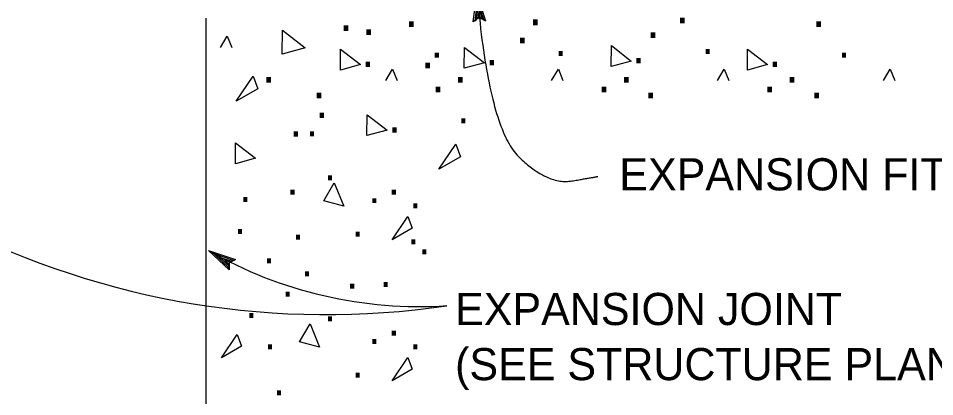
# Model space of a CAD drawing. Extents: x -894 to 866, y -476 to 714.
# Drawn here: x 42.7 to 242.2, y -256.6 to -174.2 of the extents above; entities that cross this region are included whole.
import ezdxf

# ---------------------------------------------------------------- set-up
doc = ezdxf.new("R2010")
doc.units = 0
for name, color, linetype in [('18 Front Anno', 7, 'Continuous'), ('56 Stage 3 Anno', 7, 'Continuous'), ('57 Undefined', 7, 'Continuous')]:
    doc.layers.add(name, color=color, linetype=linetype)

msp = doc.modelspace()

# ---------------------------------------------------------------- linework, layer by layer
at = {"layer": '18 Front Anno'}
msp.add_line((83.56, -174.23), (83.56, -280.62), dxfattribs=at)
for points in [[(100.2, -182), (100.24, -176.8), (105.19, -180.64)], [(112.85, -185.5), (112.89, -180.94), (117.23, -184.3)], [(139.82, -185.11), (139.86, -180.56), (144.2, -183.92)], [(171.8, -184.73), (171.84, -180.17), (176.18, -183.53)], [(201.47, -185.5), (201.5, -180.94), (205.84, -184.3)], [(90.2, -192.28), (93.9, -186.85), (94.88, -189.57)], [(118.63, -199.76), (118.66, -195.21), (123.01, -198.57)], [(90.02, -205.9), (90.05, -201.34), (94.39, -204.7)], [(134.3, -207.08), (137.99, -201.66), (138.98, -204.37)], [(109.22, -213.97), (111.53, -210.04), (113.61, -215.12)], [(124.11, -222.44), (127.57, -217.36), (128.49, -219.9)], [(103.95, -244.66), (106.25, -240.73), (108.33, -245.81)], [(86.95, -248.14), (90.41, -243.06), (91.33, -245.6)], [(124.11, -253.13), (127.57, -248.05), (128.49, -250.59)]]:
    msp.add_lwpolyline(points, close=True, dxfattribs=at)
for points in [[(86.74, -180.59), (88.2, -178.11), (89.21, -180.59)], [(122.74, -187.79), (124.2, -185.32), (125.21, -187.79)], [(158.84, -187.79), (160.3, -185.32), (161.31, -187.79)], [(194.95, -187.79), (196.4, -185.32), (197.42, -187.79)], [(231.05, -187.79), (232.51, -185.32), (233.52, -187.79)]]:
    msp.add_lwpolyline(points, dxfattribs=at)
at = {"layer": '56 Stage 3 Anno'}
for p, q in [((141.78, -174.99), (141.78, -174.99)), ((144.44, -174.75), (144.44, -174.75)), ((84.16, -224.78), (84.16, -224.78)), ((89.99, -226.74), (89.99, -226.74)), ((88.61, -229.02), (88.61, -229.02))]:
    msp.add_line(p, q, dxfattribs=at)
for points in [[(141.78, -174.99), (142.59, -168.89), (144.44, -174.75), (144.07, -174.57), (142.71, -170.28), (142.12, -174.75), (142.45, -174.5), (142.83, -171.65), (143.7, -174.39), (143.33, -174.21), (142.95, -173.02), (142.79, -174.26), (143.05, -174.07), (144.44, -174.75), (143.05, -174.07)], [(88.61, -229.02), (84.16, -224.78), (89.99, -226.73), (89.62, -226.93), (85.35, -225.5), (88.61, -228.61), (88.61, -228.2), (86.52, -226.21), (89.25, -227.12), (88.89, -227.32), (87.71, -226.92), (88.61, -227.78), (88.61, -227.46), (89.99, -226.73), (88.61, -227.46)]]:
    msp.add_lwpolyline(points, close=True, dxfattribs=at)
for centre, radius, start, end in [((109.79, -59.76), 178.97, 242.932, 278.4384), ((130.05, -144.55), 92.43, 240.2286, 273.7202)]:
    msp.add_arc(centre, radius, start, end, dxfattribs=at)
msp.add_open_spline([(142.59, -168.89), (145.15, -197.77), (157.87, -210.57), (168.88, -208.67), (168.88, -208.67)], degree=2, dxfattribs=at)

# ---------------------------------------------------------------- texts
at = {"layer": '18 Front Anno'}
for height, p in [(7.98, (126.85, -176.1)), (7.98, (153.82, -175.72)), (7.98, (185.8, -175.33)), (7.98, (215.47, -176.1)), (7.98, (112.57, -177)), (7.98, (117.51, -177.83)), (7.98, (179.42, -178.49)), (7.98, (150.97, -179.66)), (7, (159.52, -182.42)), (7, (191.5, -182.03)), (7, (132.55, -182.8)), (7.48, (144.41, -184.45)), (7.48, (176.39, -184.06)), (7, (221.17, -182.8)), (7.48, (117.44, -184.83)), (7.98, (130.35, -185.15)), (7.48, (206.06, -184.83)), (7.98, (95.74, -188.24)), (7.98, (137.49, -188.24)), (7.98, (173.59, -188.24)), (7.98, (209.7, -188.24)), (7.98, (132.63, -190.37)), (7.98, (168.73, -190.37)), (7.98, (204.83, -190.37)), (7.98, (106.74, -191.66)), (7.98, (178.95, -191.66)), (7.98, (215.05, -191.66)), (7.48, (107.42, -195.96)), (7, (138.33, -197.06)), (7.48, (101.75, -200.02)), (7, (105.36, -199.92)), (7.48, (123.22, -199.09)), (7, (109.28, -209.51)), (7, (90.88, -214.22)), (7, (101.12, -212.6)), (7, (118.92, -214.47)), (7, (123.19, -212.6)), (7, (127.88, -215.6)), (7, (89.69, -221.18)), (7, (102.34, -222.39)), (7, (115.32, -221.79)), (7, (127.42, -223.43)), (7, (129.82, -225.59)), (7, (96, -227.56)), (7, (104.27, -230.4)), (7, (114.12, -233.06)), (7, (121.43, -232.75)), (7, (100.09, -234.84)), (7, (92.19, -239.49)), (7, (109.28, -240.2)), (7, (123.19, -243.29)), (7, (96.23, -246.29)), (7, (118.92, -245.16)), (7, (127.88, -246.29)), (7, (115.32, -252.48)), (7, (98.17, -256.28))]:
    msp.add_text('.', height=height, dxfattribs=at).set_placement(p)
at = {"layer": '57 Undefined'}
for s, p in [('EXPANSION FITTING', (173.57, -211.69)), ('EXPANSION JOINT', (137.82, -241.01)), ('(SEE STRUCTURE PLANS)', (137.82, -253.01))]:
    msp.add_text(s, height=7, dxfattribs=at).set_placement(p)

doc.saveas('drawing.dxf')
